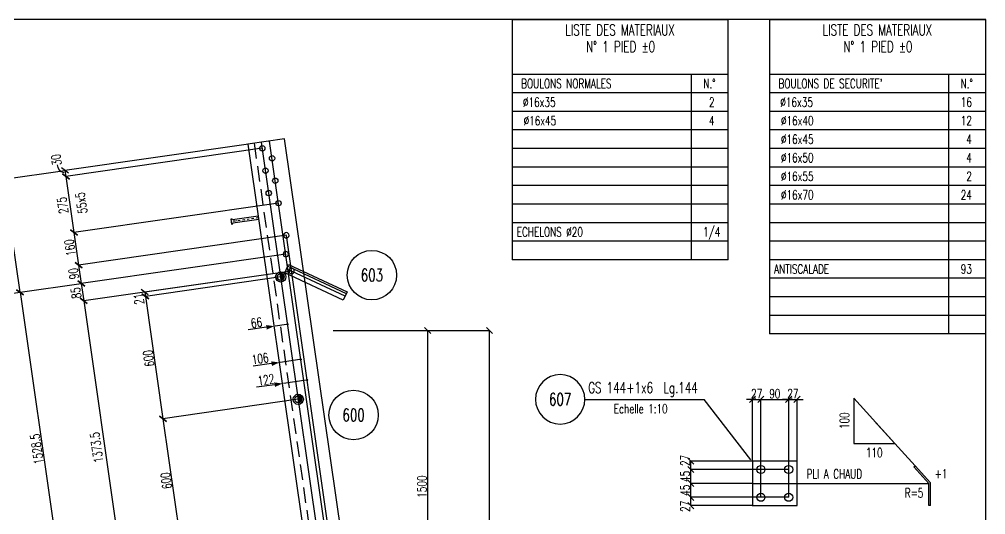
# Model space of a CAD drawing. Extents: x 45791 to 57956, y -56371 to -47761.
# Drawn here: x 53262 to 57956, y -50165 to -47761 of the extents above; entities that cross this region are included whole.
import ezdxf
from ezdxf.enums import TextEntityAlignment as Align

# ---------------------------------------------------------------- set-up
doc = ezdxf.new("R2010")
doc.units = 0
doc.header["$LTSCALE"] = 150
doc.header["$MEASUREMENT"] = 0
doc.linetypes.add('DASHDOT', pattern=[1, 0.5, -0.25, 0, -0.25])
doc.linetypes.add('DASHED', pattern=[0.75, 0.5, -0.25])
doc.layers.get('0').update_dxf_attribs({"linetype": 'CONTINUOUS'})
for name, color, linetype in [('ASSI', 3, 'CONTINUOUS'), ('BOLLINI_1', 7, 'CONTINUOUS'), ('Echelon', 3, 'CONTINUOUS'), ('FORI', 2, 'CONTINUOUS'), ('LINEA_ANG', 2, 'CONTINUOUS'), ('LINEE_PIASTRE', 2, 'CONTINUOUS'), ('LM', 7, 'CONTINUOUS'), ('LS', 7, 'CONTINUOUS'), ('MZ', 6, 'DASHDOT'), ('PIASTRE', 5, 'CONTINUOUS'), ('PIEGA', 6, 'CONTINUOUS'), ('PIEGA_C_4227_50', 2, 'CONTINUOUS'), ('QT_MAL', 7, 'CONTINUOUS'), ('QT_MPR', 7, 'CONTINUOUS'), ('QT_MSP', 7, 'CONTINUOUS'), ('SEZIONI', 2, 'CONTINUOUS'), ('TRAT-Y', 7, 'DASHED')]:
    doc.layers.add(name, color=color, linetype=linetype)
doc.styles.add('PIEGATI', font='ROMANS8.shx', dxfattribs={"width": 0.7})
doc.styles.add('QUOTE', font='ROMANS8.SHX', dxfattribs={"width": 0.7})
doc.styles.add('RD', font='ROMAND8.SHX', dxfattribs={"width": 0.7})
doc.styles.add('RQL', font='ROMANS8.SHX', dxfattribs={"width": 0.7})
doc.styles.add('RS', font='ROMANS8.shx', dxfattribs={"width": 0.7})
doc.styles.get("Standard").update_dxf_attribs({"font": 'ROMANS8.SHX', "width": 0.7})
doc.dimstyles.new('FRECCE1', dxfattribs={"dimtxt": 45, "dimasz": 5, "dimexe": 0, "dimexo": 0, "dimgap": 1, "dimtad": 1, "dimdec": 0, "dimzin": 0, "dimdsep": 46, "dimtxsty": 'RS', "dimblk1": 'QUOTP', "dimblk2": 'QUOTF', "dimsah": 1, "dimcen": 0, "dimclrd": 2, "dimclre": 2, "dimclrt": 7, "dimadec": 0, "dimazin": 0, "dimtfac": 1, "dimtdec": 0, "dimtix": 1, "dimtmove": 2, "dimatfit": 3, "dimldrblk": 'QUOTP', "dimfxl": 1, "dimtolj": 1, "dimtzin": 0, "dimarcsym": 0})
doc.dimstyles.new('TRATTO', dxfattribs={"dimscale": 0, "dimtxt": 45, "dimasz": 30, "dimexe": 0, "dimexo": 0, "dimgap": 5, "dimtad": 1, "dimrnd": 0.5, "dimdsep": 46, "dimtxsty": 'RS', "dimblk1": 'OBLIQUE', "dimblk2": 'OBLIQUE', "dimsah": 1, "dimcen": 0.09, "dimclrd": 2, "dimclre": 2, "dimclrt": 7, "dimadec": 0, "dimazin": 0, "dimtfac": 1, "dimtix": 1, "dimtmove": 2, "dimatfit": 3, "dimfxl": 1, "dimtolj": 1, "dimtzin": 0, "dimarcsym": 0})

# ---------------------------------------------------------------- blocks, each defined once
blk = doc.blocks.new('16')
blk.add_circle((0, 0), 1)
blk = doc.blocks.new('ASSE98')
blk.add_line((0, 0), (1, 0))
at = {"color": 7, "style": 'QUOTE', "width": 0.5, "flags": 1}
for tag, p in [('TI', (1.3831, 6.8273)), ('DI_S', (1.3831, 6.4218)), ('D_S', (1.3831, 6.0209)), ('E_S', (1.3831, 5.6806)), ('NFORI', (1.3645, 5.2979)), ('ALAR', (1.3635, 4.9325)), ('FAM', (1.3775, 4.5465)), ('ALA', (1.3831, 4.1926)), ('DISP2', (1.3831, 3.8497)), ('DISP1', (1.3831, 3.5069)), ('PINZAF', (1.3831, 3.164)), ('PINZAI', (1.3831, 2.8211)), ('TRP', (1.3831, 2.4783)), ('NP', (1.3831, 2.1354)), ('SV', (1.3831, 1.7926)), ('PESO', (1.3831, 1.4497)), ('QUA', (1.3831, 1.1069)), ('LUN', (1.3831, 0.764)), ('PROF', (1.3831, 0.4211)), ('POS', (1.3831, 0.0783))]:
    blk.add_attdef(tag, p, '', height=0.2, dxfattribs=at)
at = {"color": 7, "flags": 1}
for tag, p in [('LAV1', (3.0743, 6.8285)), ('LAV2', (3.0743, 6.4951)), ('LAV3', (3.0743, 6.1618)), ('LAV4', (3.0743, 5.8285)), ('LAV5', (3.0743, 5.4951)), ('LAV6', (3.0743, 5.1618)), ('LAV7', (3.0743, 4.8285)), ('LAV8', (3.0743, 4.4951)), ('LAV9', (3.0743, 4.1618)), ('LAV10', (3.0743, 3.8285))]:
    blk.add_attdef(tag, p, '', height=0.2, dxfattribs=at)
blk = doc.blocks.new('_OBLIQUE')
at = {"color": 0, "linetype": 'ByBlock'}
blk.add_line((-0.5, -0.5), (0.5, 0.5), dxfattribs=at)
blk = doc.blocks.new('*D17')
at = {"layer": 'QT_MPR', "color": 2, "lineweight": -2, "transparency": 16777216}
for p, q in [((51975.1, -49271.5), (53265.8, -49086.3)), ((53265.8, -49086.3), (53483, -50599.7)), ((52176.4, -50787.2), (53483, -50599.7))]:
    blk.add_line(p, q, dxfattribs=at)
at = {"layer": 'QT_MPR', "color": 2, "lineweight": -2, "transparency": 16777216, "xscale": 30, "yscale": 30, "zscale": 30}
for p, rotation in [((53265.8, -49086.3), 98.16615670567491), ((53483, -50599.7), 278.1661567056749)]:
    blk.add_blockref('_OBLIQUE', p, dxfattribs=dict(at, rotation=rotation))
at = {"layer": 'QT_MPR', "color": 7, "transparency": 16777216, "insert": (53347.2, -49846.9), "char_height": 45, "attachment_point": 5, "rotation": 98.1662, "style": 'RS'}
blk.add_mtext('\\A1;1528.5', dxfattribs=at)
blk = doc.blocks.new('*D31')
at = {"layer": 'LS', "color": 2, "lineweight": -2, "transparency": 16777216}
for p, q in [((51999.2, -48707.6), (53187, -48537.1)), ((53265.8, -49086.3), (53187, -48537.1)), ((51975.1, -49271.5), (53265.8, -49086.3))]:
    blk.add_line(p, q, dxfattribs=at)
at = {"layer": 'LS', "color": 2, "lineweight": -2, "transparency": 16777216, "xscale": 30, "yscale": 30, "zscale": 30}
for p, rotation in [((53187, -48537.1), 98.16615670567491), ((53265.8, -49086.3), 278.1661567056749)]:
    blk.add_blockref('_OBLIQUE', p, dxfattribs=dict(at, rotation=rotation))
at = {"layer": 'LS', "color": 7, "transparency": 16777216, "insert": (53199.2, -48815.6), "char_height": 45, "attachment_point": 5, "rotation": 98.1662, "style": 'RS'}
blk.add_mtext('\\A1;555', dxfattribs=at)
blk = doc.blocks.new('*D32')
at = {"layer": 'QT_MPR', "color": 2, "lineweight": -2, "transparency": 16777216}
for p, q in [((54374.9, -48366.7), (53484, -48494.5)), ((54442.5, -48387.1), (53488.2, -48524)), ((53484, -48494.5), (53488.2, -48524))]:
    blk.add_line(p, q, dxfattribs=at)
at = {"layer": 'QT_MPR', "color": 2, "lineweight": -2, "transparency": 16777216, "xscale": 30, "yscale": 30, "zscale": 30}
for p, rotation in [((53484, -48494.5), 98.16615670567491), ((53488.2, -48524), 278.1661567056749)]:
    blk.add_blockref('_OBLIQUE', p, dxfattribs=dict(at, rotation=rotation))
at = {"layer": 'QT_MPR', "color": 7, "transparency": 16777216, "insert": (53442.2, -48443), "char_height": 45, "attachment_point": 5, "rotation": 98.1662, "style": 'RS'}
blk.add_mtext('\\A1;30', dxfattribs=at)
blk = doc.blocks.new('*D33')
at = {"layer": 'QT_MPR', "color": 2, "lineweight": -2, "transparency": 16777216}
for p, q in [((54442.5, -48387.1), (53488.2, -48524)), ((53488.2, -48524), (53527.3, -48796.2)), ((54521.1, -48653.6), (53527.3, -48796.2))]:
    blk.add_line(p, q, dxfattribs=at)
at = {"layer": 'QT_MPR', "color": 2, "lineweight": -2, "transparency": 16777216, "xscale": 30, "yscale": 30, "zscale": 30}
for p, rotation in [((53488.2, -48524), 98.16615670567491), ((53527.3, -48796.2), 278.1661567056749)]:
    blk.add_blockref('_OBLIQUE', p, dxfattribs=dict(at, rotation=rotation))
at = {"layer": 'QT_MPR', "color": 7, "transparency": 16777216, "insert": (53563.4, -48652.7), "char_height": 45, "attachment_point": 5, "rotation": 98.1662, "style": 'RS'}
blk.add_mtext('\\A1;55x5', dxfattribs=at)
blk = doc.blocks.new('*D34')
at = {"layer": 'QT_MPR', "color": 2, "lineweight": -2, "transparency": 16777216}
for p, q in [((54442.5, -48387.1), (53488.2, -48524)), ((53488.2, -48524), (53527.3, -48796.2)), ((54521.1, -48653.6), (53527.3, -48796.2))]:
    blk.add_line(p, q, dxfattribs=at)
at = {"layer": 'QT_MPR', "color": 2, "lineweight": -2, "transparency": 16777216, "xscale": 30, "yscale": 30, "zscale": 30}
for p, rotation in [((53488.2, -48524), 98.16615670567491), ((53527.3, -48796.2), 278.1661567056749)]:
    blk.add_blockref('_OBLIQUE', p, dxfattribs=dict(at, rotation=rotation))
at = {"layer": 'QT_MPR', "color": 7, "transparency": 16777216, "insert": (53472.7, -48664.4), "char_height": 45, "attachment_point": 5, "rotation": 98.1662, "style": 'RS'}
blk.add_mtext('\\A1;275', dxfattribs=at)
blk = doc.blocks.new('*D35')
at = {"layer": 'QT_MPR', "color": 2, "lineweight": -2, "transparency": 16777216}
for p, q in [((54521.1, -48653.6), (53527.3, -48796.2)), ((53527.3, -48796.2), (53550, -48954.6)), ((54559.7, -48809.7), (53550, -48954.6))]:
    blk.add_line(p, q, dxfattribs=at)
at = {"layer": 'QT_MPR', "color": 2, "lineweight": -2, "transparency": 16777216, "xscale": 30, "yscale": 30, "zscale": 30}
for p, rotation in [((53527.3, -48796.2), 98.16615670567491), ((53550, -48954.6), 278.1661567056749)]:
    blk.add_blockref('_OBLIQUE', p, dxfattribs=dict(at, rotation=rotation))
at = {"layer": 'QT_MPR', "color": 7, "transparency": 16777216, "insert": (53508.5, -48869.4), "char_height": 45, "attachment_point": 5, "rotation": 98.1662, "style": 'RS'}
blk.add_mtext('\\A1;160', dxfattribs=at)
blk = doc.blocks.new('*D36')
at = {"layer": 'QT_MPR', "color": 2, "lineweight": -2, "transparency": 16777216}
for p, q in [((54559.7, -48809.7), (53550, -48954.6)), ((54556.6, -48901.1), (53562.8, -49043.7)), ((53550, -48954.6), (53562.8, -49043.7))]:
    blk.add_line(p, q, dxfattribs=at)
at = {"layer": 'QT_MPR', "color": 2, "lineweight": -2, "transparency": 16777216, "xscale": 30, "yscale": 30, "zscale": 30}
for p, rotation in [((53550, -48954.6), 98.16615670567491), ((53562.8, -49043.7), 278.1661567056749)]:
    blk.add_blockref('_OBLIQUE', p, dxfattribs=dict(at, rotation=rotation))
at = {"layer": 'QT_MPR', "color": 7, "transparency": 16777216, "insert": (53526, -48995.8), "char_height": 45, "attachment_point": 5, "rotation": 98.1662, "style": 'RS'}
blk.add_mtext('\\A1;90', dxfattribs=at)
blk = doc.blocks.new('*D37')
at = {"layer": 'QT_MPR', "color": 2, "lineweight": -2, "transparency": 16777216}
for p, q in [((54556.6, -48901.1), (53562.8, -49043.7)), ((54584.5, -48983), (53574.9, -49127.8)), ((53562.8, -49043.7), (53574.9, -49127.8))]:
    blk.add_line(p, q, dxfattribs=at)
at = {"layer": 'QT_MPR', "color": 2, "lineweight": -2, "transparency": 16777216, "xscale": 30, "yscale": 30, "zscale": 30}
for p, rotation in [((53562.8, -49043.7), 98.16615670567491), ((53574.9, -49127.8), 278.1661567056749)]:
    blk.add_blockref('_OBLIQUE', p, dxfattribs=dict(at, rotation=rotation))
at = {"layer": 'QT_MPR', "color": 7, "transparency": 16777216, "insert": (53537.7, -49089.6), "char_height": 45, "attachment_point": 5, "rotation": 98.1662, "style": 'RS'}
blk.add_mtext('\\A1;85', dxfattribs=at)
blk = doc.blocks.new('QUOTP')
at = {"layer": 'ASSI', "color": 2, "const_width": 1.07}
blk.add_lwpolyline([(-0.53, 0, 1), (0.53, 0, 1)], format="xyb", close=True, dxfattribs=at)
blk = doc.blocks.new('QUOTF')
at = {"layer": 'LS', "color": 2}
blk.add_line((7.5, 0), (25.5, 0), dxfattribs=at)
blk.add_solid([(7.5, 2.25), (0, 0), (7.5, -2.25)], dxfattribs=at)
blk = doc.blocks.new('*D135')
at = {"layer": 'QT_MAL', "color": 2, "lineweight": -2, "transparency": 16777216}
blk.add_line((54560.1, -49242.2), (54504.7, -49250.1), dxfattribs=at)
at = {"layer": 'QT_MAL', "color": 2, "lineweight": -2, "transparency": 16777216, "xscale": 5, "yscale": 5, "zscale": 5}
for name, p, rotation in [('QUOTP', (54565.1, -49241.5), 8.166156705674934), ('QUOTF', (54499.7, -49250.8), 188.1661567056749)]:
    blk.add_blockref(name, p, dxfattribs=dict(at, rotation=rotation))
at = {"layer": 'QT_MAL', "color": 7, "transparency": 16777216, "insert": (54414.2, -49233.9), "char_height": 45, "attachment_point": 5, "rotation": 8.1662, "style": 'RS'}
blk.add_mtext('\\A1;66', dxfattribs=at)
blk = doc.blocks.new('*D136')
at = {"layer": 'QT_MAL', "color": 2, "lineweight": -2, "transparency": 16777216}
blk.add_line((54625, -49412.7), (54530, -49426.4), dxfattribs=at)
at = {"layer": 'QT_MAL', "color": 2, "lineweight": -2, "transparency": 16777216, "xscale": 5, "yscale": 5, "zscale": 5}
for name, p, rotation in [('QUOTF', (54525, -49427.1), 188.1661567056749), ('QUOTP', (54629.9, -49412), 8.166156705674934)]:
    blk.add_blockref(name, p, dxfattribs=dict(at, rotation=rotation))
at = {"layer": 'QT_MAL', "color": 7, "transparency": 16777216, "insert": (54432, -49408), "char_height": 45, "attachment_point": 5, "rotation": 8.1662, "style": 'RS'}
blk.add_mtext('\\A1;106', dxfattribs=at)
blk = doc.blocks.new('*D137')
at = {"layer": 'QT_MAL', "color": 2, "lineweight": -2, "transparency": 16777216}
blk.add_line((54655.5, -49512.7), (54544.6, -49528.6), dxfattribs=at)
at = {"layer": 'QT_MAL', "color": 2, "lineweight": -2, "transparency": 16777216, "xscale": 5, "yscale": 5, "zscale": 5}
for name, p, rotation in [('QUOTF', (54539.7, -49529.3), 188.1661567056749), ('QUOTP', (54660.4, -49512), 8.166156705674934)]:
    blk.add_blockref(name, p, dxfattribs=dict(at, rotation=rotation))
at = {"layer": 'QT_MAL', "color": 7, "transparency": 16777216, "insert": (54460.6, -49510.7), "char_height": 45, "attachment_point": 5, "rotation": 8.1662, "style": 'RS'}
blk.add_mtext('\\A1;122', dxfattribs=at)
blk = doc.blocks.new('*D52')
at = {"layer": 'LS', "color": 2, "lineweight": -2, "transparency": 16777216}
for p, q in [((54786.4, -49271.5), (55545.7, -49271.5)), ((55545.7, -52302.9), (55545.7, -49271.5)), ((52450.5, -52302.9), (55545.7, -52302.9))]:
    blk.add_line(p, q, dxfattribs=at)
at = {"layer": 'LS', "color": 2, "lineweight": -2, "transparency": 16777216, "xscale": 30, "yscale": 30, "zscale": 30}
for p, rotation in [((55545.7, -49271.5), 90), ((55545.7, -52302.9), 270)]:
    blk.add_blockref('_OBLIQUE', p, dxfattribs=dict(at, rotation=rotation))
at = {"layer": 'LS', "color": 7, "transparency": 16777216, "insert": (55518.2, -50787.2), "char_height": 45, "attachment_point": 5, "rotation": 90, "style": 'RS'}
blk.add_mtext('\\A1;3000', dxfattribs=at)
blk = doc.blocks.new('*D54')
at = {"layer": 'LS', "color": 2, "lineweight": -2, "transparency": 16777216}
for p, q in [((54786.4, -49271.5), (55245.7, -49271.5)), ((55245.7, -50787.2), (55245.7, -49271.5)), ((54985, -50787.2), (55245.7, -50787.2))]:
    blk.add_line(p, q, dxfattribs=at)
at = {"layer": 'LS', "color": 2, "lineweight": -2, "transparency": 16777216, "xscale": 30, "yscale": 30, "zscale": 30}
for p, rotation in [((55245.7, -49271.5), 90), ((55245.7, -50787.2), 270)]:
    blk.add_blockref('_OBLIQUE', p, dxfattribs=dict(at, rotation=rotation))
at = {"layer": 'LS', "color": 7, "transparency": 16777216, "insert": (55218.2, -50029.4), "char_height": 45, "attachment_point": 5, "rotation": 90, "style": 'RS'}
blk.add_mtext('\\A1;1500', dxfattribs=at)
blk = doc.blocks.new('MRKR_98')
blk.add_point((0, 0))
at = {"color": 7, "style": 'QUOTE', "width": 0.5, "flags": 1}
for tag, p in [('TI', (3.7, 6.8)), ('NFORI', (3.7, 5.3)), ('AUX2', (3.7, 4.9)), ('FAM', (3.7, 4.5)), ('AUX1', (3.7, 4.2)), ('COMMESSA', (3.7, 3.8)), ('SPESSORE', (3.7, 2.5)), ('SV', (3.7, 1.8)), ('QUA', (3.7, 1.1)), ('DI_S', (3.7, 6.4)), ('D_S', (3.7, 6)), ('E_S', (3.7, 5.7)), ('MD', (3.7, 3.5)), ('MP', (3.7, 3.2)), ('LARGHEZZA', (3.7, 2.8)), ('NP', (3.7, 2.1)), ('PESO', (3.7, 1.4)), ('LUN', (3.7, 0.8)), ('PROF', (3.7, 0.4)), ('POS', (3.7, 0.1))]:
    blk.add_attdef(tag, p, '', height=0.2, dxfattribs=at)
at = {"color": 7, "flags": 1}
for tag, p in [('LAV1', (5.3, 6.9)), ('LAV2', (5.3, 6.5)), ('LAV3', (5.3, 6.2)), ('LAV4', (5.3, 5.9)), ('LAV5', (5.3, 5.5)), ('LAV6', (5.3, 5.2)), ('LAV7', (5.3, 4.9)), ('LAV8', (5.3, 4.5)), ('LAV9', (5.3, 4.2)), ('LAV10', (5.3, 3.9))]:
    blk.add_attdef(tag, p, '', height=0.2, dxfattribs=at)
blk = doc.blocks.new('LPIEGA')
at = {"color": 0, "linetype": 'ByBlock'}
blk.add_line((0, 0), (1, 0), dxfattribs=at)
at = {"color": 0}
for tag, p in [('VUOTO3', (1, 13)), ('VUOTO2', (1, 11)), ('VUOTO1', (1, 9))]:
    blk.add_attdef(tag, p, '', height=1, dxfattribs=at)
at = {"color": 0, "flags": 1}
for tag, p in [('ANG_PIE', (1, 7)), ('INC_PIE', (1, 5)), ('CF', (1, 3)), ('RAGGIO', (1, 1))]:
    blk.add_attdef(tag, p, '', height=1, dxfattribs=at)
blk = doc.blocks.new('*D80')
at = {"layer": 'LS', "color": 2, "lineweight": -2, "transparency": 16777216}
for p, q in [((56999.3, -50081.3), (56523.8, -50081.3)), ((56523.8, -50121.8), (56523.8, -50081.3)), ((56823.8, -50121.8), (56523.8, -50121.8))]:
    blk.add_line(p, q, dxfattribs=at)
at = {"layer": 'LS', "color": 2, "lineweight": -2, "transparency": 16777216, "xscale": 30, "yscale": 30, "zscale": 30}
for p, rotation in [((56523.8, -50081.3), 90), ((56523.8, -50121.8), 270)]:
    blk.add_blockref('_OBLIQUE', p, dxfattribs=dict(at, rotation=rotation))
at = {"layer": 'LS', "color": 7, "transparency": 16777216, "insert": (56496.3, -50125.2), "char_height": 45, "attachment_point": 5, "rotation": 90, "style": 'RS'}
blk.add_mtext('\\A1;27', dxfattribs=at)
blk = doc.blocks.new('*D81')
at = {"layer": 'LS', "color": 2, "lineweight": -2, "transparency": 16777216}
for p, q in [((56823.8, -50013.8), (56523.8, -50013.8)), ((56523.8, -50081.3), (56523.8, -50013.8)), ((56999.3, -50081.3), (56523.8, -50081.3))]:
    blk.add_line(p, q, dxfattribs=at)
at = {"layer": 'LS', "color": 2, "lineweight": -2, "transparency": 16777216, "xscale": 30, "yscale": 30, "zscale": 30}
for p, rotation in [((56523.8, -50013.8), 90), ((56523.8, -50081.3), 270)]:
    blk.add_blockref('_OBLIQUE', p, dxfattribs=dict(at, rotation=rotation))
at = {"layer": 'LS', "color": 7, "transparency": 16777216, "insert": (56496.3, -50047.5), "char_height": 45, "attachment_point": 5, "rotation": 90, "style": 'RS'}
blk.add_mtext('\\A1;45', dxfattribs=at)
blk = doc.blocks.new('*D82')
at = {"layer": 'LS', "color": 2, "lineweight": -2, "transparency": 16777216}
for p, q in [((56999.3, -49946.3), (56523.8, -49946.3)), ((56523.8, -50013.8), (56523.8, -49946.3)), ((56823.8, -50013.8), (56523.8, -50013.8))]:
    blk.add_line(p, q, dxfattribs=at)
at = {"layer": 'LS', "color": 2, "lineweight": -2, "transparency": 16777216, "xscale": 30, "yscale": 30, "zscale": 30}
for p, rotation in [((56523.8, -49946.3), 90), ((56523.8, -50013.8), 270)]:
    blk.add_blockref('_OBLIQUE', p, dxfattribs=dict(at, rotation=rotation))
at = {"layer": 'LS', "color": 7, "transparency": 16777216, "insert": (56496.3, -49980), "char_height": 45, "attachment_point": 5, "rotation": 90, "style": 'RS'}
blk.add_mtext('\\A1;45', dxfattribs=at)
blk = doc.blocks.new('*D83')
at = {"layer": 'LS', "color": 2, "lineweight": -2, "transparency": 16777216}
for p, q in [((56823.8, -49905.8), (56523.8, -49905.8)), ((56523.8, -49946.3), (56523.8, -49905.8)), ((56999.3, -49946.3), (56523.8, -49946.3))]:
    blk.add_line(p, q, dxfattribs=at)
at = {"layer": 'LS', "color": 2, "lineweight": -2, "transparency": 16777216, "xscale": 30, "yscale": 30, "zscale": 30}
for p, rotation in [((56523.8, -49905.8), 90), ((56523.8, -49946.3), 270)]:
    blk.add_blockref('_OBLIQUE', p, dxfattribs=dict(at, rotation=rotation))
at = {"layer": 'LS', "color": 7, "transparency": 16777216, "insert": (56496.3, -49902.3), "char_height": 45, "attachment_point": 5, "rotation": 90, "style": 'RS'}
blk.add_mtext('\\A1;27', dxfattribs=at)
blk = doc.blocks.new('*D84')
at = {"layer": 'LS', "color": 2, "lineweight": -2, "transparency": 16777216}
for p, q in [((56823.8, -49605.8), (56793.8, -49605.8)), ((56823.8, -49905.8), (56823.8, -49605.8)), ((56823.8, -49605.8), (56864.3, -49605.8)), ((56864.3, -50081.3), (56864.3, -49605.8)), ((56864.3, -49605.8), (56894.3, -49605.8))]:
    blk.add_line(p, q, dxfattribs=at)
at = {"layer": 'LS', "color": 2, "lineweight": -2, "transparency": 16777216, "xscale": 30, "yscale": 30, "zscale": 30}
blk.add_blockref('_OBLIQUE', (56823.8, -49605.8), dxfattribs=at)
at = {"layer": 'LS', "color": 2, "lineweight": -2, "transparency": 16777216, "xscale": 30, "yscale": 30, "zscale": 30, "rotation": 180}
blk.add_blockref('_OBLIQUE', (56864.3, -49605.8), dxfattribs=at)
at = {"layer": 'LS', "color": 7, "transparency": 16777216, "insert": (56844, -49578.3), "char_height": 45, "attachment_point": 5, "style": 'RS'}
blk.add_mtext('\\A1;27', dxfattribs=at)
blk = doc.blocks.new('*D85')
at = {"layer": 'LS', "color": 2, "lineweight": -2, "transparency": 16777216}
for p, q in [((56864.3, -50081.3), (56864.3, -49605.8)), ((56864.3, -49605.8), (56999.3, -49605.8)), ((56999.3, -50081.3), (56999.3, -49605.8))]:
    blk.add_line(p, q, dxfattribs=at)
at = {"layer": 'LS', "color": 2, "lineweight": -2, "transparency": 16777216, "xscale": 30, "yscale": 30, "zscale": 30, "rotation": 180}
blk.add_blockref('_OBLIQUE', (56864.3, -49605.8), dxfattribs=at)
at = {"layer": 'LS', "color": 2, "lineweight": -2, "transparency": 16777216, "xscale": 30, "yscale": 30, "zscale": 30}
blk.add_blockref('_OBLIQUE', (56999.3, -49605.8), dxfattribs=at)
at = {"layer": 'LS', "color": 7, "transparency": 16777216, "insert": (56931.8, -49578.3), "char_height": 45, "attachment_point": 5, "style": 'RS'}
blk.add_mtext('\\A1;90', dxfattribs=at)
blk = doc.blocks.new('*D86')
at = {"layer": 'LS', "color": 2, "lineweight": -2, "transparency": 16777216}
for p, q in [((56999.3, -49605.8), (56969.3, -49605.8)), ((56999.3, -50081.3), (56999.3, -49605.8)), ((56999.3, -49605.8), (57039.8, -49605.8)), ((57039.8, -49905.8), (57039.8, -49605.8)), ((57039.8, -49605.8), (57069.8, -49605.8))]:
    blk.add_line(p, q, dxfattribs=at)
at = {"layer": 'LS', "color": 2, "lineweight": -2, "transparency": 16777216, "xscale": 30, "yscale": 30, "zscale": 30}
blk.add_blockref('_OBLIQUE', (56999.3, -49605.8), dxfattribs=at)
at = {"layer": 'LS', "color": 2, "lineweight": -2, "transparency": 16777216, "xscale": 30, "yscale": 30, "zscale": 30, "rotation": 180}
blk.add_blockref('_OBLIQUE', (57039.8, -49605.8), dxfattribs=at)
at = {"layer": 'LS', "color": 7, "transparency": 16777216, "insert": (57019.5, -49578.3), "char_height": 45, "attachment_point": 5, "style": 'RS'}
blk.add_mtext('\\A1;27', dxfattribs=at)
blk = doc.blocks.new('xxx')
blk.add_circle((0, 0), 8)
at = {"color": 3, "style": 'RQL', "width": 0.7}
blk.add_attdef('POS', text='', height=4, dxfattribs=at).set_placement((0, 0), align=Align.MIDDLE)
at = {"color": 3, "style": 'RQL', "width": 0.7, "flags": 1}
blk.add_attdef('POS1', (-0.39, -5.42), '', height=2, dxfattribs=at)
at = {"style": 'RQL', "width": 0.7, "flags": 1}
blk.add_attdef('TIPO', (-0.39, -8.66), '', height=2, dxfattribs=at)
blk = doc.blocks.new('P20')
at = {"color": 0}
for p, q in [((0, 0.98), (0.02, 1)), ((0, 0.94), (0.06, 1)), ((1, -0.01), (0, 0.99)), ((0, 0.89), (0.1, 0.99)), ((0, 0.85), (0.14, 0.99)), ((0, 0.8), (0.18, 0.98)), ((0, 0.76), (0.22, 0.98)), ((0, 0.71), (0.25, 0.97)), ((0, 0.67), (0.29, 0.96)), ((1, -0.05), (0, 0.95)), ((0, 0.62), (0.32, 0.95)), ((0, 0.58), (0.36, 0.93)), ((0, 0.53), (0.39, 0.92)), ((0, 0.49), (0.42, 0.91)), ((1, -0.09), (0, 0.9)), ((0, 0.44), (0.45, 0.89)), ((0, 0.4), (0.48, 0.88)), ((0.99, -0.13), (0, 0.86)), ((0, 0.35), (0.51, 0.86)), ((0, 0.31), (0.54, 0.84)), ((0, 0.26), (0.56, 0.83)), ((0.99, -0.17), (0, 0.81)), ((0, 0.22), (0.59, 0.81)), ((0, 0.17), (0.61, 0.79)), ((0.98, -0.21), (0, 0.77)), ((0, 0.13), (0.64, 0.77)), ((0, 0.08), (0.66, 0.75)), ((0, 0.04), (0.69, 0.73)), ((0.97, -0.25), (0, 0.72)), ((0, -0.01), (0.71, 0.7)), ((0.96, -0.28), (0, 0.68)), ((0, -0.05), (0.73, 0.68)), ((0, -0.1), (0.75, 0.66)), ((0.95, -0.32), (0, 0.63)), ((0, -0.14), (0.77, 0.63)), ((0, -0.19), (0.79, 0.61)), ((0.94, -0.35), (0, 0.59)), ((0, -0.23), (0.81, 0.58)), ((0, -0.28), (0.83, 0.56)), ((0.92, -0.38), (0, 0.54)), ((0, -0.32), (0.85, 0.53)), ((0.91, -0.41), (0, 0.5)), ((0, -0.36), (0.87, 0.5)), ((0, -0.41), (0.88, 0.47)), ((0.9, -0.44), (0, 0.45)), ((0, -0.45), (0.9, 0.44)), ((0.88, -0.47), (0, 0.41)), ((0, -0.5), (0.91, 0.41)), ((0, -0.54), (0.92, 0.38)), ((0.87, -0.5), (0, 0.36)), ((0, -0.59), (0.94, 0.35)), ((0.85, -0.53), (0, 0.32)), ((0, -0.63), (0.95, 0.31)), ((0, -0.68), (0.96, 0.28)), ((0.83, -0.56), (0, 0.27)), ((0, -0.72), (0.97, 0.25)), ((0.81, -0.58), (0, 0.23)), ((0, -0.77), (0.98, 0.21)), ((0.79, -0.61), (0, 0.18)), ((0, -0.81), (0.99, 0.17)), ((0.77, -0.63), (0, 0.14)), ((0, -0.86), (0.99, 0.13)), ((0.75, -0.66), (0, 0.09)), ((0, -0.9), (1, 0.09)), ((0.73, -0.68), (0, 0.05)), ((0, -0.95), (1, 0.05)), ((0.71, -0.7), (0, 0.01)), ((0, -0.99), (1, 0.01)), ((1, 0.04), (0.04, 1)), ((1, 0.09), (0.09, 1)), ((0.99, 0.14), (0.14, 0.99)), ((0.98, 0.19), (0.19, 0.98)), ((0.97, 0.25), (0.25, 0.97)), ((0.95, 0.31), (0.31, 0.95)), ((0.92, 0.38), (0.38, 0.92)), ((0.88, 0.47), (0.47, 0.88)), ((0.81, 0.59), (0.59, 0.81)), ((0.69, -0.73), (0, -0.04)), ((0.66, -0.75), (0, -0.08)), ((0.64, -0.77), (0, -0.13)), ((0.61, -0.79), (0, -0.17)), ((0.59, -0.81), (0, -0.22)), ((0.56, -0.83), (0, -0.26)), ((0.54, -0.84), (0, -0.31)), ((0.51, -0.86), (0, -0.35)), ((0.48, -0.88), (0, -0.4)), ((0.45, -0.89), (0, -0.44)), ((0.42, -0.91), (0, -0.49)), ((0.39, -0.92), (0, -0.53)), ((0.36, -0.93), (0, -0.58)), ((0.32, -0.95), (0, -0.62)), ((0.29, -0.96), (0, -0.67)), ((0.25, -0.97), (0, -0.71)), ((0.22, -0.98), (0, -0.76)), ((0.18, -0.98), (0, -0.8)), ((0.14, -0.99), (0, -0.85)), ((0.1, -0.99), (0, -0.89)), ((0.04, -1), (1, -0.04)), ((0.09, -1), (1, -0.09)), ((0.14, -0.99), (0.99, -0.14)), ((0.19, -0.98), (0.98, -0.19)), ((0.25, -0.97), (0.97, -0.25)), ((0.31, -0.95), (0.95, -0.31)), ((0.38, -0.92), (0.92, -0.38)), ((0.47, -0.88), (0.88, -0.47)), ((0.59, -0.81), (0.81, -0.59))]:
    blk.add_line(p, q, dxfattribs=at)
for radius in [1.5, 1]:
    blk.add_circle((0, 0), radius)
blk = doc.blocks.new('A$C6E393FD9')
at = {"layer": 'Echelon'}
blk.add_lwpolyline([(2.5, 0), (0, 19.8), (168.6, 41.4), (167.9, 47.2), (177.8, 48.5), (181.8, 17.1), (171.9, 15.8), (171.2, 21.6), (2.5, 0)], close=True, dxfattribs=at)
at = {"layer": 'MZ', "ltscale": 0.2}
blk.add_line((1.3, 9.9), (179.8, 32.8), dxfattribs=at)
blk = doc.blocks.new('*D122')
at = {"layer": 'QT_MSP', "color": 2, "lineweight": -2, "transparency": 16777216}
for p, q in [((54584.5, -48983), (53871.8, -49085.2)), ((54532.1, -49011.7), (53874.8, -49106)), ((53871.8, -49085.2), (53874.8, -49106))]:
    blk.add_line(p, q, dxfattribs=at)
at = {"layer": 'QT_MSP', "color": 2, "lineweight": -2, "transparency": 16777216, "xscale": 30, "yscale": 30, "zscale": 30}
for p, rotation in [((53871.8, -49085.2), 98.16615670567268), ((53874.8, -49106), 278.1661567056727)]:
    blk.add_blockref('_OBLIQUE', p, dxfattribs=dict(at, rotation=rotation))
at = {"layer": 'QT_MSP', "color": 7, "transparency": 16777216, "insert": (53842.3, -49118.7), "char_height": 45, "attachment_point": 5, "rotation": 98.1662, "style": 'RS'}
blk.add_mtext('\\A1;21', dxfattribs=at)
blk = doc.blocks.new('*D123')
at = {"layer": 'QT_MSP', "color": 2, "lineweight": -2, "transparency": 16777216}
for p, q in [((54532.1, -49011.7), (53874.8, -49106)), ((53874.8, -49106), (53960, -49699.9)), ((54617.3, -49605.6), (53960, -49699.9))]:
    blk.add_line(p, q, dxfattribs=at)
at = {"layer": 'QT_MSP', "color": 2, "lineweight": -2, "transparency": 16777216, "xscale": 30, "yscale": 30, "zscale": 30}
for p, rotation in [((53874.8, -49106), 98.16615670567268), ((53960, -49699.9), 278.1661567056727)]:
    blk.add_blockref('_OBLIQUE', p, dxfattribs=dict(at, rotation=rotation))
at = {"layer": 'QT_MSP', "color": 7, "transparency": 16777216, "insert": (53890.2, -49406.9), "char_height": 45, "attachment_point": 5, "rotation": 98.1662, "style": 'RS'}
blk.add_mtext('\\A1;600', dxfattribs=at)
blk = doc.blocks.new('*D124')
at = {"layer": 'QT_MSP', "color": 2, "lineweight": -2, "transparency": 16777216}
for p, q in [((54617.3, -49605.6), (53960, -49699.9)), ((53960, -49699.9), (54045.3, -50293.8)), ((54702.5, -50199.5), (54045.3, -50293.8))]:
    blk.add_line(p, q, dxfattribs=at)
at = {"layer": 'QT_MSP', "color": 2, "lineweight": -2, "transparency": 16777216, "xscale": 30, "yscale": 30, "zscale": 30}
for p, rotation in [((53960, -49699.9), 98.16615670567268), ((54045.3, -50293.8), 278.1661567056727)]:
    blk.add_blockref('_OBLIQUE', p, dxfattribs=dict(at, rotation=rotation))
at = {"layer": 'QT_MSP', "color": 7, "transparency": 16777216, "insert": (53975.4, -50000.8), "char_height": 45, "attachment_point": 5, "rotation": 98.1662, "style": 'RS'}
blk.add_mtext('\\A1;600', dxfattribs=at)
blk = doc.blocks.new('*D170')
at = {"layer": 'QT_MPR', "color": 2, "lineweight": -2, "transparency": 16777216}
for p, q in [((54584.5, -48983), (53574.9, -49127.8)), ((53574.9, -49127.8), (53770, -50487.8)), ((54779.7, -50342.9), (53770, -50487.8))]:
    blk.add_line(p, q, dxfattribs=at)
at = {"layer": 'QT_MPR', "color": 2, "lineweight": -2, "transparency": 16777216, "xscale": 30, "yscale": 30, "zscale": 30}
for p, rotation in [((53574.9, -49127.8), 98.16615670567491), ((53770, -50487.8), 278.1661567056749)]:
    blk.add_blockref('_OBLIQUE', p, dxfattribs=dict(at, rotation=rotation))
at = {"layer": 'QT_MPR', "color": 7, "transparency": 16777216, "insert": (53637.6, -49839.3), "char_height": 45, "attachment_point": 5, "rotation": 98.1662, "style": 'RS'}
blk.add_mtext('\\A1;1373.5', dxfattribs=at)

msp = doc.modelspace()

# ---------------------------------------------------------------- linework, layer by layer
at = {"layer": 'LINEA_ANG'}
for p, q in [((54551.058, -48341.368), (54372.883, -48366.936)), ((55016.679, -51586.13), (54551.058, -48341.368)), ((54372.883, -48366.936), (54838.504, -51611.698)), ((54551.38, -48992.288), (54570.445, -48951.526)), ((54570.445, -48951.526), (54853.966, -49084.134)), ((54834.901, -49124.896), (54551.38, -48992.288)), ((54566.844, -48959.225), (54850.365, -49091.834)), ((54853.966, -49084.134), (54834.901, -49124.896))]:
    msp.add_line(p, q, dxfattribs=at)
at = {"layer": 'LINEE_PIASTRE'}
for p, q in [((57039.796, -49905.777), (56823.796, -49905.777)), ((56823.796, -49905.777), (56823.796, -50121.777)), ((57039.796, -50121.777), (57039.796, -49905.777)), ((56823.796, -50121.777), (57039.796, -50121.777))]:
    msp.add_line(p, q, dxfattribs=at)
at = {"layer": 'LS', "color": 3}
for p, q in [((55656.092, -47761.325), (55656.092, -48928.225)), ((55656.092, -47761.325), (56706.092, -47761.325)), ((56706.092, -48928.225), (56706.092, -47761.325)), ((56906.092, -47761.325), (56906.092, -49288.174)), ((56906.092, -47761.325), (57956.092, -47761.325)), ((56706.092, -48028.325), (55656.092, -48028.325)), ((56525.889, -48028.325), (56525.889, -48928.225)), ((56525.889, -48028.325), (56525.889, -48928.225)), ((57956.092, -48028.325), (56906.092, -48028.325)), ((57775.889, -48028.325), (57775.889, -49288.174)), ((57775.889, -48028.325), (57775.889, -49288.174)), ((56706.092, -48118.313), (55656.092, -48118.313)), ((57956.092, -48118.313), (56906.092, -48118.313)), ((56706.092, -48928.225), (55656.092, -48928.225)), ((57956.092, -49288.174), (56906.092, -49288.174))]:
    msp.add_line(p, q, dxfattribs=at)
at = {"layer": 'LS', "color": 6}
for p, q in [((56706.092, -48208.3), (55656.092, -48208.3)), ((57956.092, -48208.3), (56906.092, -48208.3)), ((56706.092, -48298.3), (55656.092, -48298.3)), ((57956.092, -48298.3), (56906.092, -48298.3)), ((54903.835, -51602.323), (54438.214, -48357.561)), ((54943.429, -51596.641), (54477.808, -48351.879)), ((56706.092, -48388.288), (55656.092, -48388.288)), ((56706.092, -48388.3), (55656.092, -48388.3)), ((57956.092, -48388.288), (56906.092, -48388.288)), ((57956.092, -48388.3), (56906.092, -48388.3)), ((56706.092, -48478.275), (55656.092, -48478.275)), ((57956.092, -48478.275), (56906.092, -48478.275)), ((56706.092, -48568.262), (55656.092, -48568.262)), ((57956.092, -48568.25), (56906.092, -48568.25)), ((56706.092, -48658.25), (55656.092, -48658.25)), ((57956.092, -48658.25), (56906.092, -48658.25)), ((56706.092, -48748.237), (55656.092, -48748.237)), ((57956.092, -48748.237), (56906.092, -48748.237)), ((54789.631, -50412.229), (54559.673, -48809.728)), ((56706.092, -48838.225), (55656.092, -48838.225)), ((57956.092, -48838.225), (56906.092, -48838.225)), ((57956.092, -48928.212), (56906.092, -48928.212)), ((57956.092, -49018.212), (56906.092, -49018.212)), ((57956.092, -49108.199), (56906.092, -49108.199)), ((57956.092, -49108.199), (56906.092, -49108.199)), ((57956.092, -49198.187), (56906.092, -49198.187)), ((56009.21, -49605.777), (56588.319, -49605.777)), ((56815.937, -49898.605), (56588.319, -49605.777)), ((57613.848, -49927.809), (57415.25, -49709.351)), ((57039.796, -50013.777), (57679.838, -50013.777))]:
    msp.add_line(p, q, dxfattribs=at)
at = {"layer": 'LS', "color": 2}
for p, q in [((53187.03, -48537.105), (53483.988, -48494.492)), ((53265.841, -49086.314), (53562.799, -49043.7))]:
    msp.add_line(p, q, dxfattribs=at)
at = {"layer": 'LS', "color": 8}
msp.add_lwpolyline([(45791.092, -47761.325), (45791.092, -56371.325), (55331.092, -56371.325), (55331.092, -55171.325), (57956.092, -55171.325), (57956.092, -47761.325), (45791.092, -47761.325)], close=True, dxfattribs=at)
at = {"layer": 'LS', "color": 6}
msp.add_lwpolyline([(57315.25, -49599.351), (57315.25, -49819.351), (57515.25, -49819.351)], close=True, dxfattribs=at)
at = {"layer": 'LS', "color": 2}
msp.add_arc((53484.812, -48466.887), 38.569, 180.801046, 260.897346, dxfattribs=at)
at = {"layer": 'PIEGA'}
msp.add_line((56823.796, -50013.777), (57039.796, -50013.777), dxfattribs=at)
at = {"layer": 'PIEGA_C_4227_50'}
for p, q in [((57607.189, -49933.863), (57613.848, -49927.809)), ((57679.838, -50013.777), (57607.189, -49933.863)), ((57688.838, -50010.297), (57613.848, -49927.809)), ((57679.838, -50121.777), (57679.838, -50013.777))]:
    msp.add_line(p, q, dxfattribs=at)
at = {"layer": 'PIEGA_C_4227_50', "const_width": 2.5}
msp.add_lwpolyline([(57678.588, -50013.777, 1), (57681.088, -50013.777, 1)], format="xyb", close=True, dxfattribs=at)
at = {"layer": 'SEZIONI'}
for q in [(57688.838, -50010.297), (57679.838, -50121.777)]:
    msp.add_line((57688.838, -50121.777), q, dxfattribs=at)
at = {"layer": 'TRAT-Y', "color": 2}
msp.add_line((54402.579, -48362.675), (54868.2, -51607.437), dxfattribs=at)

# ---------------------------------------------------------------- block references
at = {"layer": 'ASSI'}
for p, xscale, rotation in [((54372.883, -48366.936), 3277.999999999999, 278.1661567056727), ((54844.222, -49104.968), 313, 154.9335470620017)]:
    msp.add_blockref('ASSE98', p, dxfattribs=dict(at, xscale=xscale, rotation=rotation))
at = {"layer": 'BOLLINI_1', "xscale": 14.99850000000172, "yscale": 14.99850000000172, "zscale": 14.99850000000172}
for p, values in [((54974.759, -49002.896), {'POS': '603'}), ((54885.874, -49681.784), {'POS': '600'})]:
    msp.add_blockref('xxx', p, dxfattribs=at).add_auto_attribs(values)
at = {"layer": 'BOLLINI_1'}
ref = msp.add_blockref('xxx', (55889.222, -49605.777), dxfattribs=dict(at, xscale=-14.99850000000172, yscale=14.99850000000172, zscale=14.99850000000172))
ref.add_attrib('POS', '607', dxfattribs={"layer": '0', "color": 3, "height": 59.994, "style": 'RQL', "width": 0.7}).set_placement((55889.222, -49605.777), align=Align.MIDDLE)
at = {"layer": 'FORI', "xscale": 13, "yscale": 13, "zscale": 13}
for p in [(54442.452, -48387.093), (54489.858, -48435.853), (54458.076, -48495.978), (54505.483, -48544.738), (54473.701, -48604.862), (54521.108, -48653.623)]:
    msp.add_blockref('16', p, dxfattribs=at)
at = {"layer": 'FORI'}
for name, p, xscale, yscale, zscale, rotation in [('16', (54559.673, -48809.728), -13, 13, 13, 15.65725739534753), ('16', (54556.619, -48901.088), -13, 13, 13, 16.33231341134763), ('P20', (54532.081, -49011.695), 16.5, 16.5, 16.5, 7.543052222774039), ('16', (54584.531, -48982.953), -13, 13, 13, 16.56606561434945), ('16', (54584.531, -48982.953), -13, 13, 13, 16.33231341134763), ('P20', (54617.308, -49605.611), 16.5, 16.5, 16.5, 7.543052222774039), ('16', (56864.296, -49946.277), 19.50000000000003, 19.50000000000003, 19.50000000000003, 94.40804099536999), ('16', (56999.296, -49946.277), 19.50000000000003, 19.50000000000003, 19.50000000000003, 94.40804099536999), ('16', (56864.296, -50081.277), 19.49999999999999, 19.49999999999999, 19.49999999999999, 125.4162231993813), ('16', (56999.296, -50081.277), 19.49999999999999, 19.49999999999999, 19.49999999999999, 125.4162231993813)]:
    msp.add_blockref(name, p, dxfattribs=dict(at, xscale=xscale, yscale=yscale, zscale=zscale, rotation=rotation))
at = {"layer": 'LS', "color": 6, "xscale": -0.7500000000000001, "yscale": 0.7500000000000001, "zscale": 0.75, "rotation": 15.46336600834773}
msp.add_blockref('A$C6E393FD9', (54427.039, -48731.028), dxfattribs=at)
at = {"layer": 'PIASTRE'}
ref = msp.add_blockref('MRKR_98', (56823.796, -50121.777), dxfattribs=dict(at, xscale=1.5, yscale=1.5, zscale=1.5))
ref.add_attrib('PROF', 'GS 144+1x6  Lg.144', (56025.455, -49575.478), dxfattribs={"layer": '0', "color": 2, "height": 52.5, "style": 'PIEGATI', "width": 0.7})
at = {"layer": 'PIEGA_C_4227_50'}
ref = msp.add_blockref('LPIEGA', (56823.796, -50013.777), dxfattribs=dict(at, xscale=216, zscale=216))
ref.add_attrib('RAGGIO', 'R=5', (57563.022, -50082.51), dxfattribs={"layer": '0', "color": 7, "height": 45, "style": 'RS', "width": 0.7})
ref.add_attrib('CF', 'PLI A CHAUD', (57086.144, -49990.329), dxfattribs={"layer": '0', "color": 7, "height": 45, "style": 'RS', "width": 0.7})
ref.add_attrib('INC_PIE', '+1', (57708.002, -49989.131), dxfattribs={"layer": '0', "color": 7, "height": 45, "style": 'RS', "width": 0.7})

# ---------------------------------------------------------------- texts
at = {"layer": 'LM', "style": 'RD', "width": 0.7}
for s, p in [('LISTE DES MATERIAUX', (56179.823, -47813.139)), ('LISTE DES MATERIAUX', (57429.823, -47813.139)), ('N%%D 1 PIED %%P0', (56182.76, -47894.141)), ('N%%D 1 PIED %%P0', (57432.76, -47894.141))]:
    msp.add_text(s, height=52.49475, dxfattribs=at).set_placement(p, align=Align.MIDDLE)
at = {"layer": 'LM', "char_height": 44.9937, "style": 'RD'}
for s, insert, attachment_point in [('BOULONS NORMALES', (55699.9, -48073.319), 4), ('N.°', (56643.85, -48073.319), 6), ("BOULONS DE SECURITE'", (56949.9, -48073.319), 4), ('N.°', (57893.85, -48073.319), 6)]:
    msp.add_mtext(s, dxfattribs=dict(at, insert=insert, attachment_point=attachment_point))
at = {"layer": 'LS', "color": 7, "style": 'RS', "width": 0.7}
for s, height, p in [('∅16x35', 44.9937, (55708.721, -48185.834)), ('∅16x35', 44.9937, (56958.721, -48185.834)), ('∅16x45', 44.9937, (55711.879, -48275.778)), ('∅16x40', 44.9937, (56961.879, -48275.778)), ('∅16x45', 44.9937, (56961.879, -48365.778)), ('∅16x50', 44.9937, (56961.879, -48455.753)), ('∅16x55', 44.9937, (56961.879, -48545.728)), ('∅16x70', 44.9937, (56961.879, -48635.74)), ('ECHELONS %%C20', 44.9937, (55678.39, -48815.74)), ('ANTISCALADE', 44.9937, (56928.39, -48995.728)), ('Echelle 1:10', 45, (56149.387, -49673.653))]:
    msp.add_text(s, height=height, dxfattribs=at).set_placement(p)
for s, height, p in [('2', 44.994, (56639.134, -48185.791)), ('16', 44.9937, (57889.134, -48185.791)), ('4', 44.994, (56639.134, -48275.778)), ('12', 44.9937, (57889.134, -48275.778)), ('4', 44.994, (57889.134, -48365.778)), ('4', 44.994, (57889.134, -48455.778)), ('2', 44.994, (57889.134, -48545.753)), ('24', 44.9937, (57889.134, -48635.74)), ('1/4', 44.9937, (56667.261, -48815.715)), ('93', 44.9937, (57889.134, -48995.703))]:
    msp.add_text(s, height=height, dxfattribs=at).set_placement(p, align=Align.RIGHT)
msp.add_text('100', height=45, rotation=90, dxfattribs=at).set_placement((57270.25, -49709.351), align=Align.MIDDLE)
msp.add_text('110', height=45, dxfattribs=at).set_placement((57415.25, -49864.351), align=Align.MIDDLE)

# ---------------------------------------------------------------- dimensions: what is measured, and where the dimension line sits
at = {"layer": 'LS', "color": 6}
dim = msp.add_linear_dim(base=(53187.03, -48537.105), p1=(51975.064, -49271.539), p2=(51999.198, -48707.558), angle=98.166157, dimstyle='TRATTO', override={"dimscale": 1}, dxfattribs=at)
dim.commit()
dim.dimension.update_dxf_attribs({"geometry": '*D31', "text_midpoint": (53199.215, -48815.615)})
for base, p1, p2, text, picture, middle in [((55545.718, -49271.539), (52450.473, -52302.913), (54786.373, -49271.539), '3000', '*D52', (55518.218, -50787.226)), ((55245.718, -49271.539), (54985, -50787.226), (54786.373, -49271.539), '1500', '*D54', (55218.218, -50029.383)), ((56523.796, -49946.277), (56823.796, -50013.777), (56999.296, -49946.277), '45', '*D82', (56496.296, -49980.027)), ((56523.796, -50013.777), (56999.296, -50081.277), (56823.796, -50013.777), '45', '*D81', (56496.296, -50047.527))]:
    dim = msp.add_linear_dim(base=base, p1=p1, p2=p2, angle=90, text=text, dimstyle='TRATTO', override={"dimscale": 1}, dxfattribs=at)
    dim.commit()
    dim.dimension.update_dxf_attribs({"geometry": picture, "text_midpoint": middle})
for base, p1, p2, text, picture, middle in [((56864.296, -49605.777), (56823.796, -49905.777), (56864.296, -50081.277), '27', '*D84', (56844.046, -49578.277)), ((56999.296, -49605.777), (56864.296, -50081.277), (56999.296, -50081.277), '90', '*D85', (56931.796, -49578.277)), ((57039.796, -49605.777), (56999.296, -50081.277), (57039.796, -49905.777), '27', '*D86', (57019.546, -49578.277))]:
    dim = msp.add_linear_dim(base=base, p1=p1, p2=p2, text=text, dimstyle='TRATTO', override={"dimscale": 1}, dxfattribs=at)
    dim.commit()
    dim.dimension.update_dxf_attribs({"geometry": picture, "text_midpoint": middle})
for base, p1, p2, picture, middle in [((56523.796, -49905.777), (56999.296, -49946.277), (56823.796, -49905.777), '*D83', (56496.296, -49902.341)), ((56523.796, -50081.277), (56823.796, -50121.777), (56999.296, -50081.277), '*D80', (56496.296, -50125.181))]:
    dim = msp.add_linear_dim(base=base, p1=p1, p2=p2, angle=90, text='27', dimstyle='TRATTO', override={"dimscale": 1}, dxfattribs=at)
    dim.commit()
    dim.dimension.update_dxf_attribs({"geometry": picture, "text_midpoint": middle, "dimtype": 160})
at = {"layer": 'QT_MAL'}
for base, p1, p2, picture, middle in [((54499.722, -49250.839), (54565.053, -49241.465), (54499.722, -49250.839), '*D135', (54414.185, -49233.857)), ((54525.015, -49427.091), (54629.94, -49412.035), (54525.015, -49427.091), '*D136', (54431.967, -49407.964)), ((54539.684, -49529.317), (54660.447, -49511.988), (54539.684, -49529.317), '*D137', (54460.602, -49510.719))]:
    dim = msp.add_linear_dim(base=base, p1=p1, p2=p2, angle=188.166157, dimstyle='FRECCE1', dxfattribs=at)
    dim.commit()
    dim.dimension.update_dxf_attribs({"geometry": picture, "text_midpoint": middle, "dimtype": 160})
at = {"layer": 'QT_MPR'}
for base, p1, p2, text, picture, middle in [((53488.226, -48524.024), (54374.863, -48366.652), (54442.452, -48387.093), '30', '*D32', (53442.2, -48442.996)), ((53527.288, -48796.235), (54442.452, -48387.093), (54521.108, -48653.623), '275', '*D34', (53472.719, -48664.425)), ((53527.288, -48796.235), (54442.452, -48387.093), (54521.108, -48653.623), '55x5', '*D33', (53563.412, -48652.679)), ((53550.015, -48954.613), (54521.108, -48653.623), (54559.673, -48809.728), '160', '*D35', (53508.467, -48869.353)), ((53562.799, -49043.7), (54559.673, -48809.728), (54556.619, -48901.088), '90', '*D36', (53525.979, -48995.753)), ((53574.873, -49127.838), (54556.619, -48901.088), (54584.531, -48982.953), '85', '*D37', (53537.663, -49089.609)), ((53770.03, -50487.824), (54584.531, -48982.953), (54779.688, -50342.939), '1373.5', '*D170', (53637.573, -49839.295)), ((53483.015, -50599.728), (51975.064, -49271.539), (52176.4, -50787.226), '1528.5', '*D17', (53347.207, -49846.927))]:
    dim = msp.add_linear_dim(base=base, p1=p1, p2=p2, angle=98.166157, text=text, dimstyle='TRATTO', override={"dimscale": 1}, dxfattribs=at)
    dim.commit()
    dim.dimension.update_dxf_attribs({"geometry": picture, "text_midpoint": middle, "dimtype": 160})
at = {"layer": 'QT_MSP'}
for base, p1, p2, text, picture, middle in [((53874.814, -49106.012), (54584.531, -48982.953), (54532.081, -49011.695), '21', '*D122', (53842.276, -49118.716)), ((53960.041, -49699.928), (54532.081, -49011.695), (54617.308, -49605.611), '600', '*D123', (53890.206, -49406.876)), ((54045.267, -50293.845), (54617.308, -49605.611), (54702.535, -50199.527), '600', '*D124', (53975.433, -50000.793))]:
    dim = msp.add_linear_dim(base=base, p1=p1, p2=p2, angle=98.166157, text=text, dimstyle='TRATTO', override={"dimscale": 1}, dxfattribs=at)
    dim.commit()
    dim.dimension.update_dxf_attribs({"geometry": picture, "text_midpoint": middle, "dimtype": 160})

doc.saveas('drawing.dxf')
